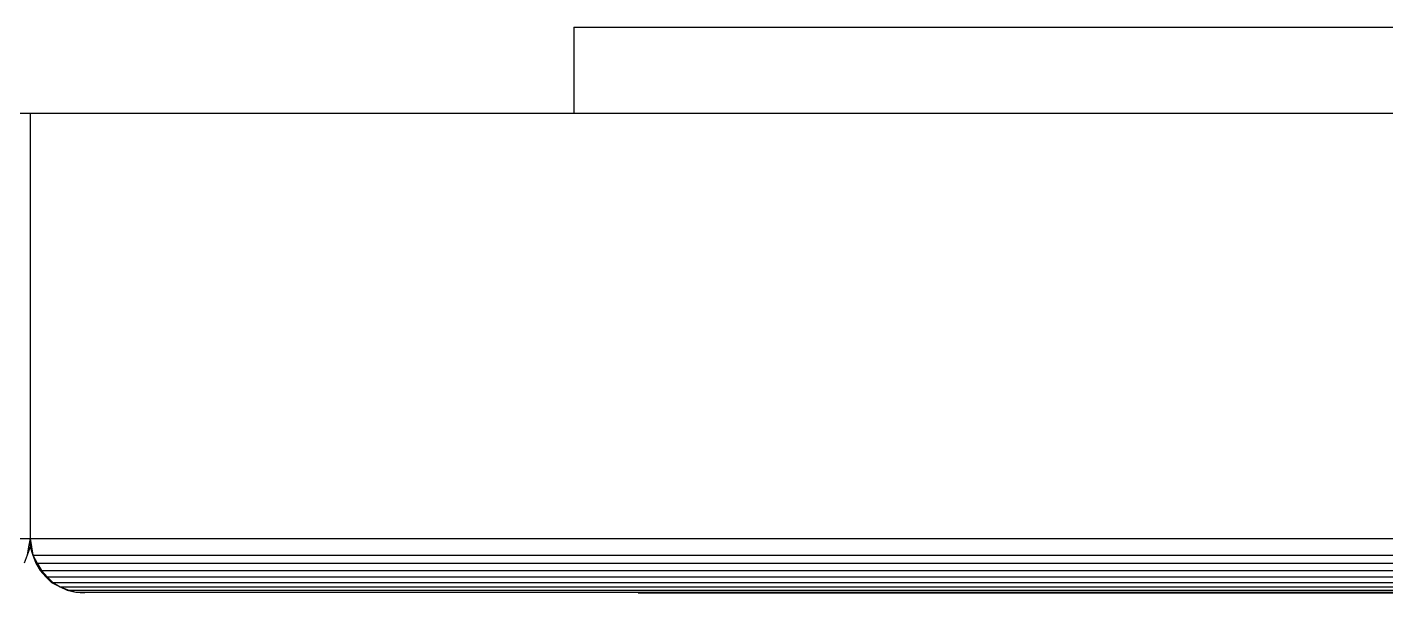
# Model space of a CAD drawing. Header units: millimetres. Extents: x -1283 to 2747, y -259 to 2557.
# Drawn here: x 1099.4 to 1194.4, y 2061.4 to 2100.9 of the extents above; entities that cross this region are included whole.
import ezdxf

# ---------------------------------------------------------------- set-up
doc = ezdxf.new("R2010")
doc.units = ezdxf.units.MM
doc.header["$MEASUREMENT"] = 0
doc.layers.add('Utwórz2D linie widoczne', color=7, linetype='Continuous', true_color=0x000000)

msp = doc.modelspace()

# ---------------------------------------------------------------- linework, layer by layer
at = {"layer": 'Utwórz2D linie widoczne'}
for p, q in [((1137.649, 2100.89), (1441.65, 2100.89)), ((1137.649, 2100.89), (1137.649, 2094.89)), ((719.654, 2094.89), (1099.649, 2094.89)), ((1099.649, 2094.89), (1479.65, 2094.89)), ((1099.649, 2094.89), (1099.649, 2065.182)), ((1099.65, 2094.89), (1099.65, 2065.182)), ((719.649, 2065.182), (1099.649, 2065.182)), ((1099.549, 2064.588), (1099.449, 2064.008)), ((1099.649, 2064.586), (1099.449, 2064.008)), ((1099.65, 2065.182), (1099.549, 2064.588)), ((1099.649, 2065.182), (1479.65, 2065.182)), ((1099.649, 2065.182), (1099.649, 2064.588)), ((1099.649, 2065.182), (1099.75, 2064.588)), ((1099.649, 2064.588), (1099.85, 2064.008)), ((1099.75, 2064.588), (1099.85, 2064.008)), ((1099.449, 2064.008), (1099.25, 2063.457)), ((1099.85, 2064.008), (1479.449, 2064.008)), ((1099.85, 2064.008), (1100.049, 2063.457)), ((1099.85, 2064.008), (1100.149, 2063.457)), ((1100.049, 2063.457), (1479.15, 2063.457)), ((1100.049, 2063.457), (1100.35, 2062.948)), ((1100.149, 2063.457), (1100.449, 2062.948)), ((1100.35, 2062.948), (1478.85, 2062.948)), ((1100.35, 2062.948), (1100.75, 2062.495)), ((1100.449, 2062.948), (1100.85, 2062.495)), ((1100.75, 2062.495), (1478.449, 2062.495)), ((1100.75, 2062.495), (1101.149, 2062.108)), ((1100.85, 2062.495), (1101.25, 2062.108)), ((1101.149, 2062.108), (1478.049, 2062.108)), ((1101.149, 2062.108), (1101.75, 2061.796)), ((1101.25, 2062.108), (1101.75, 2061.796)), ((1101.75, 2061.796), (1477.549, 2061.796)), ((1101.75, 2061.796), (1102.25, 2061.568)), ((1101.75, 2061.796), (1102.35, 2061.568)), ((1102.25, 2061.568), (1476.949, 2061.568)), ((1102.25, 2061.568), (1102.85, 2061.429)), ((1102.35, 2061.568), (1102.85, 2061.429)), ((1102.85, 2061.429), (1476.449, 2061.429)), ((1102.85, 2061.429), (1103.449, 2061.382)), ((1142.15, 2061.382), (1442.314, 2061.382))]:
    msp.add_line(p, q, dxfattribs=at)

doc.saveas('drawing.dxf')
